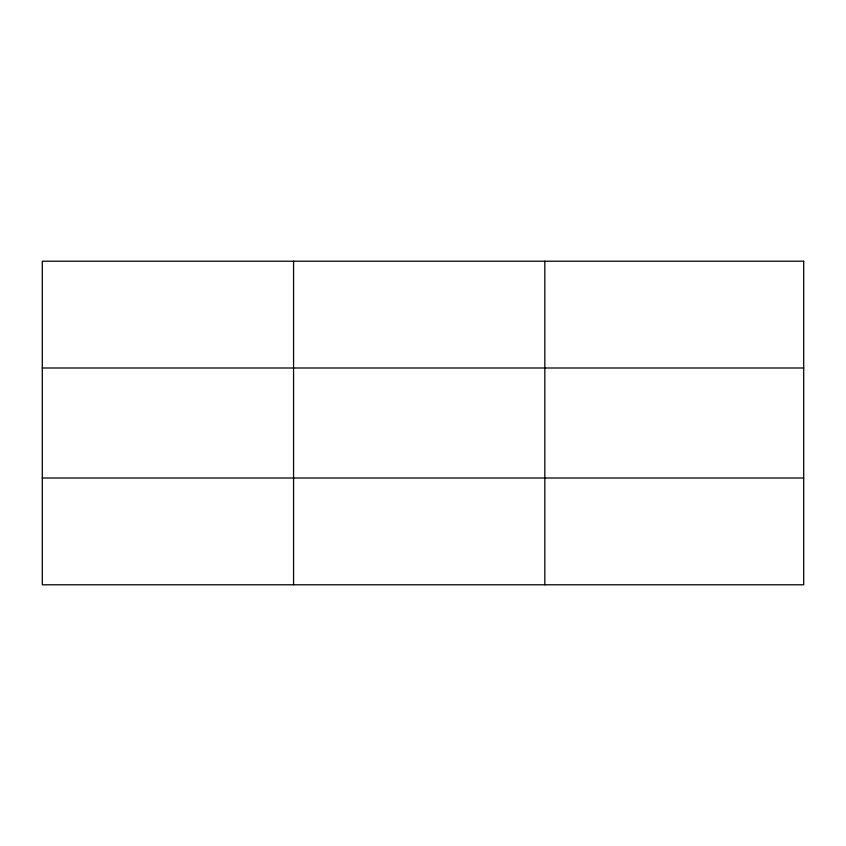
<?xml version="1.0" encoding="UTF-8"?>
<svg xmlns="http://www.w3.org/2000/svg" width="846" height="846" viewBox="0 0 846 846"><rect width="100%" height="100%" fill="white"/><g stroke="black" fill="none" stroke-linecap="round" stroke-linejoin="round"><path stroke-width="1.27" d="M293.562 261.213L293.562 584.787M544.824 261.213L544.824 584.787M42.3 367.999L803.7 367.999M42.3 478.001L803.7 478.001M803.7 261.213L803.7 584.787L42.3 584.787L42.3 261.213L803.7 261.213"/></g></svg>
